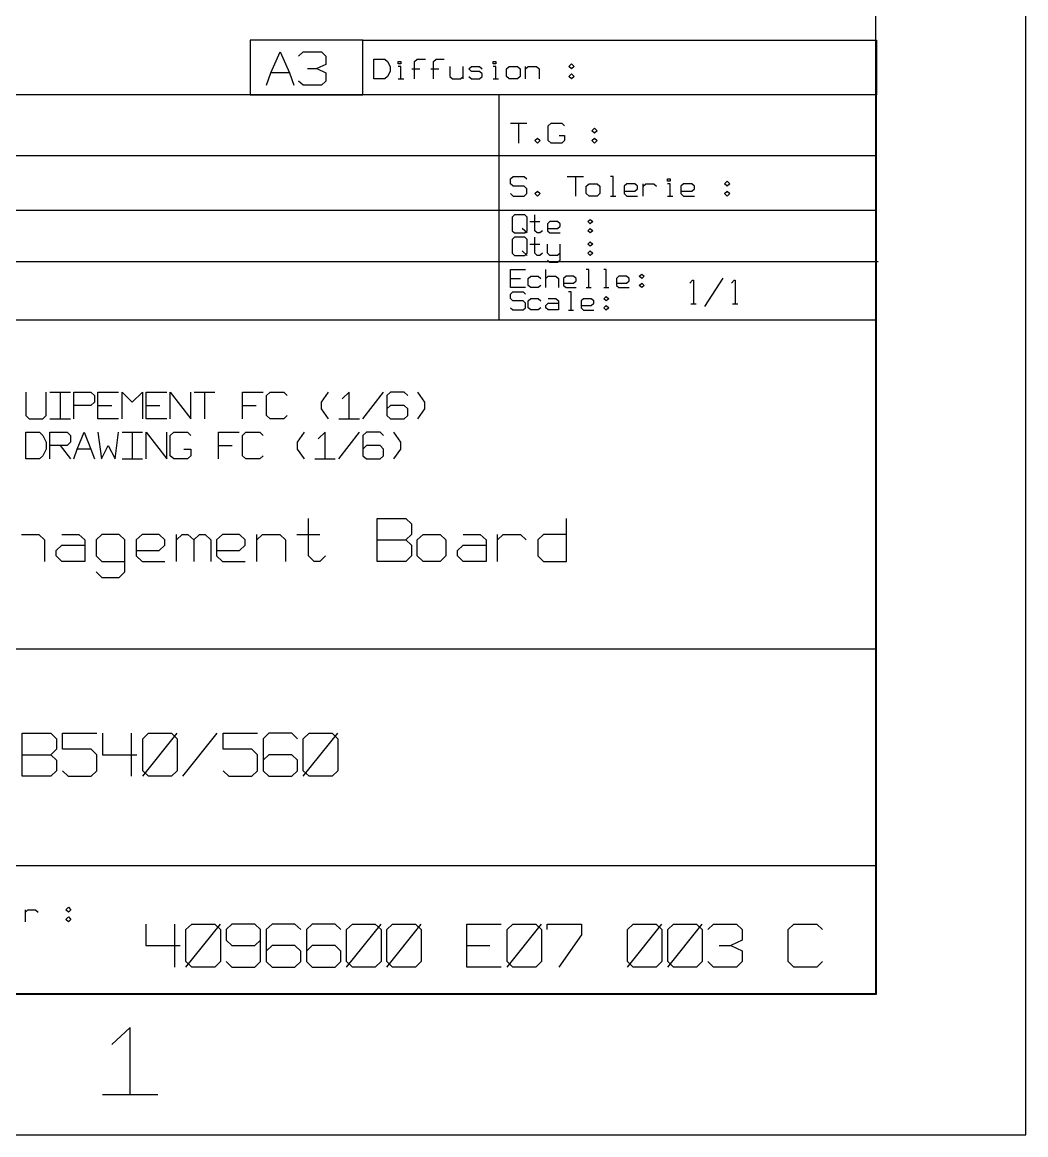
# Model space of a CAD drawing. Extents: x -228 to 961, y -124 to 716.
# Drawn here: x 783.7 to 960.5, y -124.5 to 71.5 of the extents above; entities that cross this region are included whole.
import ezdxf

# ---------------------------------------------------------------- set-up
doc = ezdxf.new("R2010")
doc.units = 0
doc.layers.add('1', color=1, linetype='CONTINUOUS')

msp = doc.modelspace()

# ---------------------------------------------------------------- linework, layer by layer
at = {"layer": '1'}
for p, q in [((960.5, -124.5), (960.5, 715.8)), ((934.1, -99.61), (934.1, 289.19)), ((843.67, 68.35), (823.87, 68.35)), ((823.87, 68.35), (823.87, 58.73)), ((843.67, 58.73), (843.67, 68.35)), ((843.67, 58.73), (843.67, 68.35)), ((843.67, 68.35), (934.22, 68.35)), ((934.22, 68.35), (934.22, 58.73)), ((827.5, 62.63), (829.12, 66.33)), ((829.12, 66.33), (830.75, 62.63)), ((832.35, 65.58), (833.17, 66.33)), ((833.17, 66.33), (836.4, 66.33)), ((836.4, 66.33), (837.2, 65.58)), ((837.2, 65.58), (837.2, 64.1)), ((845.65, 61.55), (845.65, 65.05)), ((845.65, 65.05), (847.57, 65.05)), ((847.57, 65.05), (848.05, 64.6)), ((852.82, 64.6), (853.3, 65.05)), ((853.3, 65.05), (854.72, 65.05)), ((856.15, 64.6), (856.62, 65.05)), ((856.62, 65.05), (858.05, 65.05)), ((833.97, 63.38), (835.6, 63.38)), ((837.2, 64.1), (835.6, 63.38)), ((835.6, 63.38), (837.2, 62.63)), ((848.05, 64.6), (848.52, 63.73)), ((848.52, 62.85), (848.05, 62)), ((848.52, 63.73), (848.52, 62.85)), ((849.95, 64.18), (849.95, 64.6)), ((849.95, 64.6), (850.42, 64.6)), ((850.42, 64.18), (849.95, 64.18)), ((850.42, 63.73), (849.95, 63.73)), ((850.42, 64.6), (850.42, 64.18)), ((850.42, 61.55), (850.42, 63.73)), ((852.32, 63.3), (853.77, 63.3)), ((852.82, 61.55), (852.82, 64.6)), ((855.67, 63.3), (857.1, 63.3)), ((856.15, 61.55), (856.15, 64.6)), ((859.02, 63.73), (859.02, 62)), ((861.4, 61.55), (861.4, 63.73)), ((862.35, 63.3), (862.82, 63.73)), ((862.82, 62.85), (862.35, 63.3)), ((862.82, 63.73), (864.25, 63.73)), ((864.25, 62.85), (862.82, 62.85)), ((864.25, 63.73), (864.75, 63.3)), ((864.75, 62.43), (864.25, 62.85)), ((866.65, 64.18), (866.65, 64.6)), ((866.65, 64.6), (867.12, 64.6)), ((867.12, 64.18), (866.65, 64.18)), ((867.12, 63.73), (866.65, 63.73)), ((867.12, 64.6), (867.12, 64.18)), ((867.12, 61.55), (867.12, 63.73)), ((869.02, 63.3), (869.5, 63.73)), ((869.02, 62), (869.02, 63.3)), ((869.5, 63.73), (870.95, 63.73)), ((870.95, 63.73), (871.42, 63.3)), ((871.42, 63.3), (871.42, 62)), ((872.37, 61.55), (872.37, 63.73)), ((872.37, 63.3), (872.85, 63.73)), ((872.85, 63.73), (874.27, 63.73)), ((874.27, 63.73), (874.75, 63.3)), ((874.75, 63.3), (874.75, 61.55)), ((880, 63.73), (880.47, 64.18)), ((880.47, 63.3), (880, 63.73)), ((880.47, 64.18), (880.95, 63.73)), ((880.95, 63.73), (880.47, 63.3)), ((826.7, 60.43), (827.5, 62.63)), ((830.75, 62.63), (827.5, 62.63)), ((830.75, 62.63), (831.55, 60.43)), ((833.17, 60.43), (832.35, 61.15)), ((837.2, 61.15), (836.4, 60.43)), ((837.2, 62.63), (837.2, 61.15)), ((847.57, 61.55), (845.65, 61.55)), ((848.05, 62), (847.57, 61.55)), ((849.95, 61.55), (850.9, 61.55)), ((859.02, 62), (859.5, 61.55)), ((859.5, 61.55), (860.92, 61.55)), ((860.92, 61.55), (861.4, 62)), ((862.35, 62), (862.82, 61.55)), ((862.82, 61.55), (864.25, 61.55)), ((864.25, 61.55), (864.75, 62)), ((864.75, 62), (864.75, 62.43)), ((866.65, 61.55), (867.6, 61.55)), ((869.5, 61.55), (869.02, 62)), ((870.95, 61.55), (869.5, 61.55)), ((871.42, 62), (870.95, 61.55)), ((880, 62), (880.47, 62.43)), ((880.47, 61.55), (880, 62)), ((880.47, 62.43), (880.95, 62)), ((880.95, 62), (880.47, 61.55)), ((836.4, 60.43), (833.17, 60.43)), ((934.22, 58.72), (388.17, 58.72)), ((823.87, 58.73), (843.67, 58.73)), ((867.72, 19.13), (867.72, 58.73)), ((934.22, -99.71), (934.22, 58.72)), ((869.7, 53.73), (872.57, 53.73)), ((871.15, 53.73), (871.15, 50.25)), ((876.37, 53.28), (876.87, 53.73)), ((876.37, 50.68), (876.37, 53.28)), ((876.87, 53.73), (878.77, 53.73)), ((878.77, 53.73), (879.25, 53.28)), ((874, 50.68), (874.47, 51.1)), ((874.47, 51.1), (874.95, 50.68)), ((878.3, 51.55), (879.25, 51.55)), ((879.25, 51.55), (879.25, 50.68)), ((884.02, 52.42), (884.5, 52.85)), ((884.5, 51.97), (884.02, 52.42)), ((884.02, 50.67), (884.5, 51.1)), ((884.5, 52.85), (884.97, 52.42)), ((884.97, 52.42), (884.5, 51.97)), ((884.5, 51.1), (884.97, 50.67)), ((874.47, 50.25), (874, 50.68)), ((874.95, 50.68), (874.47, 50.25)), ((876.87, 50.25), (876.37, 50.68)), ((878.77, 50.25), (876.87, 50.25)), ((879.25, 50.68), (878.77, 50.25)), ((884.5, 50.25), (884.02, 50.67)), ((884.97, 50.67), (884.5, 50.25)), ((934.22, 47.98), (388.17, 47.98)), ((869.7, 43.95), (870.17, 44.37)), ((869.7, 43.07), (869.7, 43.95)), ((870.17, 44.37), (872.1, 44.37)), ((872.1, 44.37), (872.57, 43.95)), ((879.72, 44.37), (882.57, 44.37)), ((881.15, 44.37), (881.15, 40.9)), ((887.82, 44.37), (887.35, 44.37)), ((887.82, 40.9), (887.82, 44.37)), ((897.37, 43.52), (897.37, 43.95)), ((897.37, 43.95), (897.85, 43.95)), ((897.85, 43.52), (897.37, 43.52)), ((897.85, 43.95), (897.85, 43.52)), ((907.4, 43.07), (907.87, 43.52)), ((907.87, 43.52), (908.35, 43.07)), ((870.17, 42.65), (869.7, 43.07)), ((869.7, 41.35), (870.17, 40.9)), ((872.1, 42.65), (870.17, 42.65)), ((872.57, 42.2), (872.1, 42.65)), ((872.1, 40.9), (872.57, 41.35)), ((872.57, 41.35), (872.57, 42.2)), ((874, 41.35), (874.47, 41.77)), ((874.47, 40.9), (874, 41.35)), ((874.47, 41.77), (874.95, 41.35)), ((874.95, 41.35), (874.47, 40.9)), ((883.07, 42.65), (883.55, 43.07)), ((883.07, 41.35), (883.07, 42.65)), ((883.55, 40.9), (883.07, 41.35)), ((883.55, 43.07), (884.97, 43.07)), ((884.97, 43.07), (885.45, 42.65)), ((885.45, 41.35), (884.97, 40.9)), ((885.45, 42.65), (885.45, 41.35)), ((890.22, 43.07), (889.75, 42.65)), ((889.75, 42.65), (889.75, 41.35)), ((889.75, 41.77), (891.65, 41.77)), ((889.75, 41.35), (890.22, 40.9)), ((891.65, 43.07), (890.22, 43.07)), ((892.12, 42.65), (891.65, 43.07)), ((891.65, 41.77), (892.12, 42.2)), ((892.12, 42.2), (892.12, 42.65)), ((893.07, 40.9), (893.07, 43.07)), ((893.07, 42.65), (893.55, 43.07)), ((893.55, 43.07), (895, 43.07)), ((895, 43.07), (895.47, 42.65)), ((897.85, 43.07), (897.37, 43.07)), ((897.85, 40.9), (897.85, 43.07)), ((900.22, 43.07), (899.75, 42.65)), ((899.75, 42.65), (899.75, 41.35)), ((899.75, 41.77), (901.67, 41.77)), ((899.75, 41.35), (900.22, 40.9)), ((901.67, 43.07), (900.22, 43.07)), ((902.15, 42.65), (901.67, 43.07)), ((901.67, 41.77), (902.15, 42.2)), ((902.15, 42.2), (902.15, 42.65)), ((907.87, 42.65), (907.4, 43.07)), ((907.4, 41.35), (907.87, 41.77)), ((907.87, 40.9), (907.4, 41.35)), ((908.35, 43.07), (907.87, 42.65)), ((907.87, 41.77), (908.35, 41.35)), ((908.35, 41.35), (907.87, 40.9)), ((870.17, 40.9), (872.1, 40.9)), ((884.97, 40.9), (883.55, 40.9)), ((887.35, 40.9), (888.3, 40.9)), ((890.22, 40.9), (892.12, 40.9)), ((897.37, 40.9), (898.32, 40.9)), ((900.22, 40.9), (902.15, 40.9)), ((934.22, 38.35), (388.17, 38.35)), ((870.43, 37.6), (870, 37.2)), ((872.23, 37.6), (870.43, 37.6)), ((872.65, 37.2), (872.23, 37.6)), ((874, 34.8), (874, 37.6)), ((870, 37.2), (870, 34.8)), ((872.65, 34.8), (872.65, 37.2)), ((873.1, 36.4), (874.88, 36.4)), ((876.65, 36.4), (876.23, 36)), ((876.23, 36), (876.23, 34.8)), ((878, 36.4), (876.65, 36.4)), ((878.45, 36), (878, 36.4)), ((878, 35.2), (878.45, 35.6)), ((878.45, 35.6), (878.45, 36)), ((883.33, 36.4), (883.78, 36.8)), ((883.78, 36), (883.33, 36.4)), ((883.78, 36.8), (884.23, 36.4)), ((884.23, 36.4), (883.78, 36)), ((870, 34.8), (870.43, 34.4)), ((870.43, 33.65), (870, 33.25)), ((870.43, 34.4), (872.23, 34.4)), ((872.23, 33.65), (870.43, 33.65)), ((872.65, 34.4), (871.78, 35.2)), ((872.23, 34.4), (872.65, 34.8)), ((872.65, 33.25), (872.23, 33.65)), ((874.43, 34.4), (874, 34.8)), ((874, 30.83), (874, 33.65)), ((874.88, 34.4), (874.43, 34.4)), ((875.33, 34.8), (874.88, 34.4)), ((876.23, 35.2), (878, 35.2)), ((876.23, 34.8), (876.65, 34.4)), ((876.65, 34.4), (878.45, 34.4)), ((883.33, 34.8), (883.78, 35.2)), ((883.78, 34.4), (883.33, 34.8)), ((883.78, 35.2), (884.23, 34.8)), ((884.23, 34.8), (883.78, 34.4)), ((870, 33.25), (870, 30.83)), ((872.65, 30.83), (872.65, 33.25)), ((873.1, 32.45), (874.88, 32.45)), ((876.23, 30.83), (876.23, 32.45)), ((878.45, 29.63), (878.45, 32.45)), ((883.33, 32.45), (883.78, 32.85)), ((883.78, 32.05), (883.33, 32.45)), ((883.78, 32.85), (884.23, 32.45)), ((884.23, 32.45), (883.78, 32.05)), ((870, 30.83), (870.43, 30.43)), ((870.43, 30.43), (872.23, 30.43)), ((872.65, 30.43), (871.78, 31.23)), ((872.23, 30.43), (872.65, 30.83)), ((874.43, 30.43), (874, 30.83)), ((874.88, 30.43), (874.43, 30.43)), ((875.33, 30.83), (874.88, 30.43)), ((876.65, 30.43), (876.23, 30.83)), ((876.23, 29.63), (876.65, 29.23)), ((878, 30.43), (876.65, 30.43)), ((878.45, 30.83), (878, 30.43)), ((878, 29.23), (878.45, 29.63)), ((883.33, 30.83), (883.78, 31.23)), ((883.78, 30.43), (883.33, 30.83)), ((883.78, 31.23), (884.23, 30.83)), ((884.23, 30.83), (883.78, 30.43)), ((934.5, 29.3), (388.45, 29.3)), ((869.7, 24.77), (869.7, 27.98)), ((869.7, 27.98), (872.38, 27.98)), ((875.93, 24.77), (875.93, 27.98)), ((876.65, 29.23), (878, 29.23)), ((883.5, 27.97), (883.05, 27.97)), ((883.5, 24.77), (883.5, 27.97)), ((886.6, 27.97), (886.15, 27.97)), ((886.6, 24.77), (886.6, 27.97)), ((869.7, 26.38), (871.48, 26.38)), ((872.83, 26.38), (873.28, 26.77)), ((872.83, 25.17), (872.83, 26.38)), ((873.28, 26.77), (874.6, 26.77)), ((874.6, 26.77), (875.05, 26.38)), ((875.93, 26.38), (876.38, 26.77)), ((876.38, 26.77), (877.7, 26.77)), ((877.7, 26.77), (878.15, 26.38)), ((878.15, 26.38), (878.15, 24.77)), ((879.5, 26.77), (879.05, 26.37)), ((879.05, 26.37), (879.05, 25.17)), ((879.05, 25.57), (880.83, 25.57)), ((880.83, 26.77), (879.5, 26.77)), ((881.28, 26.37), (880.83, 26.77)), ((880.83, 25.57), (881.28, 25.97)), ((881.28, 25.97), (881.28, 26.37)), ((888.83, 26.77), (888.38, 26.37)), ((888.38, 26.37), (888.38, 25.17)), ((888.38, 25.57), (890.15, 25.57)), ((890.15, 26.77), (888.83, 26.77)), ((890.6, 26.37), (890.15, 26.77)), ((890.15, 25.57), (890.6, 25.97)), ((890.6, 25.97), (890.6, 26.37)), ((892.38, 26.77), (892.83, 27.17)), ((892.83, 26.37), (892.38, 26.77)), ((892.38, 25.17), (892.83, 25.57)), ((892.83, 27.17), (893.28, 26.77)), ((893.28, 26.77), (892.83, 26.37)), ((892.83, 25.57), (893.28, 25.17)), ((901.32, 25.54), (901.8, 26.07)), ((901.8, 26.07), (901.95, 26.07)), ((901.95, 26.07), (901.95, 21.92)), ((903.97, 21.47), (907.2, 26.42)), ((908.67, 25.54), (909.15, 26.07)), ((909.15, 26.07), (909.32, 26.07)), ((909.32, 26.07), (909.32, 21.92)), ((872.38, 24.77), (869.7, 24.77)), ((869.7, 23.62), (870.15, 24.02)), ((869.7, 22.83), (869.7, 23.62)), ((870.15, 24.02), (871.93, 24.02)), ((871.93, 24.02), (872.38, 23.62)), ((873.28, 24.77), (872.83, 25.17)), ((874.6, 24.77), (873.28, 24.77)), ((875.05, 25.17), (874.6, 24.77)), ((879.05, 25.17), (879.5, 24.77)), ((879.5, 24.77), (881.28, 24.77)), ((880.38, 24.02), (879.93, 24.02)), ((880.38, 20.82), (880.38, 24.02)), ((883.05, 24.77), (883.93, 24.77)), ((886.15, 24.77), (887.05, 24.77)), ((888.38, 25.17), (888.83, 24.77)), ((888.83, 24.77), (890.6, 24.77)), ((892.83, 24.77), (892.38, 25.17)), ((893.28, 25.17), (892.83, 24.77)), ((870.15, 22.43), (869.7, 22.83)), ((871.93, 22.43), (870.15, 22.43)), ((872.38, 22.03), (871.93, 22.43)), ((872.38, 21.23), (872.38, 22.03)), ((872.83, 22.43), (873.28, 22.83)), ((872.83, 21.23), (872.83, 22.43)), ((873.28, 22.83), (874.6, 22.83)), ((874.6, 22.83), (875.05, 22.43)), ((875.93, 21.62), (876.38, 22.02)), ((875.93, 21.23), (875.93, 21.62)), ((876.38, 22.83), (877.7, 22.83)), ((876.38, 22.02), (878.15, 22.02)), ((877.7, 22.83), (878.15, 22.43)), ((878.15, 22.43), (878.15, 20.83)), ((882.6, 22.82), (882.15, 22.42)), ((882.15, 22.42), (882.15, 21.22)), ((882.15, 21.62), (883.93, 21.62)), ((883.93, 22.82), (882.6, 22.82)), ((884.38, 22.42), (883.93, 22.82)), ((883.93, 21.62), (884.38, 22.02)), ((884.38, 22.02), (884.38, 22.42)), ((886.15, 22.82), (886.6, 23.22)), ((886.6, 22.42), (886.15, 22.82)), ((886.15, 21.22), (886.6, 21.62)), ((886.6, 23.22), (887.05, 22.82)), ((887.05, 22.82), (886.6, 22.42)), ((886.6, 21.62), (887.05, 21.22)), ((901.5, 21.92), (902.42, 21.92)), ((908.85, 21.92), (909.77, 21.92)), ((869.7, 21.23), (870.15, 20.83)), ((870.15, 20.83), (871.93, 20.83)), ((871.93, 20.83), (872.38, 21.23)), ((873.28, 20.83), (872.83, 21.23)), ((874.6, 20.83), (873.28, 20.83)), ((875.05, 21.23), (874.6, 20.83)), ((876.38, 20.83), (875.93, 21.23)), ((878.15, 20.83), (876.38, 20.83)), ((879.93, 20.82), (880.83, 20.82)), ((882.15, 21.22), (882.6, 20.82)), ((882.6, 20.82), (884.38, 20.82)), ((886.6, 20.82), (886.15, 21.22)), ((887.05, 21.22), (886.6, 20.82)), ((671.1, 19.12), (934.22, 19.12)), ((784.3, 6.35), (784.3, 2.23)), ((787.93, 2.23), (787.93, 6.35)), ((788.53, 6.35), (792.18, 6.35)), ((790.35, 6.35), (790.35, 1.65)), ((792.78, 1.65), (792.78, 6.35)), ((792.78, 6.35), (795.8, 6.35)), ((795.8, 6.35), (796.43, 5.78)), ((797.03, 1.65), (797.03, 6.35)), ((797.03, 6.35), (800.65, 6.35)), ((801.28, 1.65), (801.28, 6.35)), ((801.28, 6.35), (803.08, 4.58)), ((803.08, 4.58), (804.9, 6.35)), ((804.9, 6.35), (804.9, 1.65)), ((805.5, 1.65), (805.5, 6.35)), ((805.5, 6.35), (809.15, 6.35)), ((809.75, 1.65), (809.75, 6.35)), ((809.75, 6.35), (813.4, 1.65)), ((813.4, 1.65), (813.4, 6.35)), ((814, 6.35), (817.65, 6.35)), ((815.83, 6.35), (815.83, 1.65)), ((822.5, 1.65), (822.5, 6.35)), ((822.5, 6.35), (826.13, 6.35)), ((826.73, 5.78), (827.35, 6.35)), ((827.35, 6.35), (829.78, 6.35)), ((829.78, 6.35), (830.38, 5.78)), ((836.43, 4.58), (837.65, 6.35)), ((841.28, 6.35), (840.08, 5.18)), ((841.28, 1.65), (841.28, 6.35)), ((843.7, 1.65), (847.35, 6.35)), ((848.55, 6.35), (847.95, 5.78)), ((850.98, 6.35), (848.55, 6.35)), ((851.6, 5.78), (850.98, 6.35)), ((854.63, 4.58), (853.4, 6.35)), ((795.8, 4), (792.78, 4)), ((796.43, 4.58), (795.8, 4)), ((796.43, 5.78), (796.43, 4.58)), ((797.03, 4), (799.45, 4)), ((805.5, 4), (807.93, 4)), ((822.5, 4), (824.93, 4)), ((826.73, 2.23), (826.73, 5.78)), ((836.43, 3.4), (836.43, 4.58)), ((847.95, 5.78), (847.95, 2.23)), ((848.55, 4), (847.95, 3.4)), ((850.98, 4), (848.55, 4)), ((851.6, 3.4), (850.98, 4)), ((854.63, 3.4), (854.63, 4.58)), ((784.3, 2.23), (784.9, 1.65)), ((787.33, 1.65), (787.93, 2.23)), ((827.35, 1.65), (826.73, 2.23)), ((830.38, 2.23), (829.78, 1.65)), ((837.65, 1.65), (836.43, 3.4)), ((847.95, 2.23), (848.55, 1.65)), ((850.98, 1.65), (851.6, 2.23)), ((851.6, 2.23), (851.6, 3.4)), ((853.4, 1.65), (854.63, 3.4)), ((784.9, 1.65), (787.33, 1.65)), ((788.53, 1.65), (792.18, 1.65)), ((800.65, 1.65), (797.03, 1.65)), ((809.15, 1.65), (805.5, 1.65)), ((829.78, 1.65), (827.35, 1.65)), ((839.48, 1.65), (843.1, 1.65)), ((848.55, 1.65), (850.98, 1.65)), ((784.3, -5.42), (784.3, -0.72)), ((784.3, -0.72), (786.73, -0.72)), ((786.73, -0.72), (787.33, -1.3)), ((787.33, -1.3), (787.93, -2.47)), ((788.53, -5.42), (788.53, -0.72)), ((788.53, -0.72), (791.58, -0.72)), ((791.58, -0.72), (792.18, -1.3)), ((792.18, -1.3), (792.18, -2.47)), ((793.38, -3.67), (794.6, -0.72)), ((794.6, -0.72), (795.8, -3.67)), ((797.03, -0.72), (797.63, -5.42)), ((800.05, -5.42), (800.65, -0.72)), ((801.28, -0.72), (804.9, -0.72)), ((803.08, -0.72), (803.08, -5.42)), ((805.5, -5.42), (805.5, -0.72)), ((805.5, -0.72), (809.15, -5.42)), ((809.15, -5.42), (809.15, -0.72)), ((809.75, -1.3), (810.38, -0.72)), ((809.75, -4.85), (809.75, -1.3)), ((810.38, -0.72), (812.8, -0.72)), ((812.8, -0.72), (813.4, -1.3)), ((818.25, -5.42), (818.25, -0.72)), ((818.25, -0.72), (821.88, -0.72)), ((822.5, -1.3), (823.1, -0.72)), ((822.5, -4.85), (822.5, -1.3)), ((823.1, -0.72), (825.53, -0.72)), ((825.53, -0.72), (826.13, -1.3)), ((832.2, -2.47), (833.4, -0.72)), ((837.05, -0.72), (835.83, -1.9)), ((837.05, -5.42), (837.05, -0.72)), ((839.48, -5.42), (843.1, -0.72)), ((844.33, -0.72), (843.7, -1.3)), ((843.7, -1.3), (843.7, -4.85)), ((846.75, -0.72), (844.33, -0.72)), ((847.35, -1.3), (846.75, -0.72)), ((850.38, -2.47), (849.18, -0.72)), ((787.93, -3.67), (787.33, -4.85)), ((787.93, -2.47), (787.93, -3.67)), ((791.58, -3.07), (788.53, -3.07)), ((790.35, -3.07), (792.18, -5.42)), ((792.18, -2.47), (791.58, -3.07)), ((792.78, -5.42), (793.38, -3.67)), ((795.8, -3.67), (793.38, -3.67)), ((795.8, -3.67), (796.43, -5.42)), ((797.63, -5.42), (798.85, -3.07)), ((798.85, -3.07), (800.05, -5.42)), ((812.18, -3.67), (813.4, -3.67)), ((813.4, -3.67), (813.4, -4.85)), ((818.25, -3.07), (820.68, -3.07)), ((832.2, -3.67), (832.2, -2.47)), ((833.4, -5.42), (832.2, -3.67)), ((844.33, -3.07), (843.7, -3.67)), ((846.75, -3.07), (844.33, -3.07)), ((847.35, -3.67), (846.75, -3.07)), ((847.35, -4.85), (847.35, -3.67)), ((849.18, -5.42), (850.38, -3.67)), ((850.38, -3.67), (850.38, -2.47)), ((786.73, -5.42), (784.3, -5.42)), ((787.33, -4.85), (786.73, -5.42)), ((801.28, -5.42), (804.9, -5.42)), ((810.38, -5.42), (809.75, -4.85)), ((812.8, -5.42), (810.38, -5.42)), ((813.4, -4.85), (812.8, -5.42)), ((823.1, -5.42), (822.5, -4.85)), ((825.53, -5.42), (823.1, -5.42)), ((826.13, -4.85), (825.53, -5.42)), ((835.23, -5.42), (838.85, -5.42)), ((843.7, -4.85), (844.33, -5.42)), ((844.33, -5.42), (846.75, -5.42)), ((846.75, -5.42), (847.35, -4.85)), ((834.1, -22.51), (834.1, -15.91)), ((846.22, -23.46), (846.22, -15.91)), ((846.22, -15.91), (851.27, -15.91)), ((851.27, -15.91), (852.27, -16.86)), ((852.27, -16.86), (852.27, -18.73)), ((879.57, -23.46), (879.57, -15.91)), ((783.57, -18.73), (786.6, -18.73)), ((786.6, -18.73), (787.62, -19.68)), ((790.65, -18.73), (793.67, -18.73)), ((793.67, -18.73), (794.7, -19.68)), ((797.72, -18.73), (796.7, -19.68)), ((800.75, -18.73), (797.72, -18.73)), ((801.77, -19.68), (800.75, -18.73)), ((804.8, -18.73), (803.77, -19.68)), ((807.82, -18.73), (804.8, -18.73)), ((808.82, -19.68), (807.82, -18.73)), ((810.85, -23.46), (810.85, -18.73)), ((810.85, -19.68), (811.87, -18.73)), ((811.87, -18.73), (812.87, -18.73)), ((812.87, -18.73), (813.9, -19.68)), ((813.9, -19.68), (814.9, -18.73)), ((814.9, -18.73), (815.9, -18.73)), ((815.9, -18.73), (816.92, -19.68)), ((818.95, -18.73), (817.92, -19.68)), ((821.97, -18.73), (818.95, -18.73)), ((822.97, -19.68), (821.97, -18.73)), ((825, -23.46), (825, -18.73)), ((825, -19.68), (826.02, -18.73)), ((826.02, -18.73), (829.05, -18.73)), ((829.05, -18.73), (830.05, -19.68)), ((832.07, -18.73), (836.12, -18.73)), ((852.27, -18.73), (851.27, -19.68)), ((853.3, -19.68), (854.3, -18.73)), ((854.3, -18.73), (857.32, -18.73)), ((857.32, -18.73), (858.35, -19.68)), ((861.37, -18.73), (864.4, -18.73)), ((864.4, -18.73), (865.42, -19.68)), ((867.45, -23.46), (867.45, -18.73)), ((867.45, -19.68), (868.45, -18.73)), ((868.45, -18.73), (871.47, -18.73)), ((871.47, -18.73), (872.5, -19.68)), ((875.52, -18.73), (874.52, -19.68)), ((879.57, -18.73), (875.52, -18.73)), ((787.62, -19.68), (787.62, -23.46)), ((789.65, -21.56), (790.65, -20.63)), ((789.65, -22.51), (789.65, -21.56)), ((790.65, -20.63), (794.7, -20.63)), ((794.7, -19.68), (794.7, -23.46)), ((796.7, -19.68), (796.7, -22.51)), ((801.77, -25.33), (801.77, -19.68)), ((803.77, -19.68), (803.77, -22.51)), ((803.77, -21.56), (807.82, -21.56)), ((807.82, -21.56), (808.82, -20.63)), ((808.82, -20.63), (808.82, -19.68)), ((813.9, -19.68), (813.9, -23.46)), ((816.92, -19.68), (816.92, -23.46)), ((817.92, -19.68), (817.92, -22.51)), ((817.92, -21.56), (821.97, -21.56)), ((821.97, -21.56), (822.97, -20.63)), ((822.97, -20.63), (822.97, -19.68)), ((830.05, -19.68), (830.05, -23.46)), ((846.22, -19.68), (851.27, -19.68)), ((851.27, -19.68), (852.27, -20.63)), ((852.27, -20.63), (852.27, -22.51)), ((853.3, -22.51), (853.3, -19.68)), ((858.35, -19.68), (858.35, -22.51)), ((860.37, -21.56), (861.37, -20.63)), ((860.37, -22.51), (860.37, -21.56)), ((861.37, -20.63), (865.42, -20.63)), ((865.42, -19.68), (865.42, -23.46)), ((874.52, -19.68), (874.52, -22.51)), ((790.65, -23.46), (789.65, -22.51)), ((794.7, -23.46), (790.65, -23.46)), ((796.7, -22.51), (797.72, -23.46)), ((797.72, -23.46), (801.77, -23.46)), ((803.77, -22.51), (804.8, -23.46)), ((804.8, -23.46), (808.82, -23.46)), ((817.92, -22.51), (818.95, -23.46)), ((818.95, -23.46), (822.97, -23.46)), ((835.1, -23.46), (834.1, -22.51)), ((836.12, -23.46), (835.1, -23.46)), ((837.12, -22.51), (836.12, -23.46)), ((851.27, -23.46), (846.22, -23.46)), ((852.27, -22.51), (851.27, -23.46)), ((854.3, -23.46), (853.3, -22.51)), ((857.32, -23.46), (854.3, -23.46)), ((858.35, -22.51), (857.32, -23.46)), ((861.37, -23.46), (860.37, -22.51)), ((865.42, -23.46), (861.37, -23.46)), ((874.52, -22.51), (875.52, -23.46)), ((875.52, -23.46), (879.57, -23.46)), ((796.7, -25.33), (797.72, -26.28)), ((800.75, -26.28), (801.77, -25.33)), ((797.72, -26.28), (800.75, -26.28)), ((671.1, -38.88), (934.22, -38.88)), ((783.7, -61.31), (783.7, -53.76)), ((783.7, -53.76), (788.75, -53.76)), ((788.75, -53.76), (789.75, -54.71)), ((789.75, -54.71), (789.75, -56.58)), ((790.77, -56.58), (790.77, -53.76)), ((790.77, -53.76), (796.82, -53.76)), ((797.85, -53.76), (797.85, -57.53)), ((802.9, -53.76), (802.9, -61.31)), ((804.92, -54.71), (805.92, -53.76)), ((804.92, -61.31), (810.97, -53.76)), ((804.92, -60.36), (804.92, -54.71)), ((805.92, -53.76), (809.97, -53.76)), ((809.97, -53.76), (810.97, -54.71)), ((810.97, -54.71), (810.97, -60.36)), ((812, -61.31), (818.05, -53.76)), ((819.07, -56.58), (819.07, -53.76)), ((819.07, -53.76), (825.12, -53.76)), ((827.15, -53.76), (826.15, -54.71)), ((826.15, -54.71), (826.15, -60.36)), ((831.2, -53.76), (827.15, -53.76)), ((832.2, -54.71), (831.2, -53.76)), ((833.2, -54.71), (834.22, -53.76)), ((833.2, -61.31), (839.27, -53.76)), ((833.2, -60.36), (833.2, -54.71)), ((834.22, -53.76), (838.27, -53.76)), ((838.27, -53.76), (839.27, -54.71)), ((839.27, -54.71), (839.27, -60.36)), ((789.75, -56.58), (788.75, -57.53)), ((795.82, -56.58), (790.77, -56.58)), ((796.82, -57.53), (795.82, -56.58)), ((824.12, -56.58), (819.07, -56.58)), ((825.12, -57.53), (824.12, -56.58)), ((783.7, -57.53), (788.75, -57.53)), ((788.75, -57.53), (789.75, -58.48)), ((789.75, -58.48), (789.75, -60.36)), ((796.82, -60.36), (796.82, -57.53)), ((797.85, -57.53), (803.9, -57.53)), ((825.12, -60.36), (825.12, -57.53)), ((827.15, -57.53), (826.15, -58.48)), ((831.2, -57.53), (827.15, -57.53)), ((832.2, -58.48), (831.2, -57.53)), ((832.2, -60.36), (832.2, -58.48)), ((789.75, -60.36), (788.75, -61.31)), ((790.77, -60.36), (791.77, -61.31)), ((795.82, -61.31), (796.82, -60.36)), ((805.92, -61.31), (804.92, -60.36)), ((810.97, -60.36), (809.97, -61.31)), ((819.07, -60.36), (820.07, -61.31)), ((824.12, -61.31), (825.12, -60.36)), ((826.15, -60.36), (827.15, -61.31)), ((831.2, -61.31), (832.2, -60.36)), ((834.22, -61.31), (833.2, -60.36)), ((839.27, -60.36), (838.27, -61.31)), ((788.75, -61.31), (783.7, -61.31)), ((791.77, -61.31), (795.82, -61.31)), ((809.97, -61.31), (805.92, -61.31)), ((820.07, -61.31), (824.12, -61.31)), ((827.15, -61.31), (831.2, -61.31)), ((838.27, -61.31), (834.22, -61.31)), ((388.17, -77.08), (934.22, -77.08)), ((784.27, -86.97), (784.27, -84.85)), ((784.27, -85.27), (784.7, -84.85)), ((784.7, -84.85), (786.05, -84.85)), ((786.05, -84.85), (786.5, -85.27)), ((791.37, -84.85), (791.82, -84.42)), ((791.82, -85.27), (791.37, -84.85)), ((791.37, -86.55), (791.82, -86.12)), ((791.82, -84.42), (792.27, -84.85)), ((792.27, -84.85), (791.82, -85.27)), ((791.82, -86.12), (792.27, -86.55)), ((791.82, -86.97), (791.37, -86.55)), ((792.27, -86.55), (791.82, -86.97)), ((805.48, -87.4), (805.48, -91.18)), ((810.53, -87.4), (810.53, -94.95)), ((812.53, -88.35), (813.55, -87.4)), ((812.53, -94.95), (818.6, -87.4)), ((813.55, -87.4), (817.6, -87.4)), ((817.6, -87.4), (818.6, -88.35)), ((820.63, -87.4), (819.6, -88.35)), ((824.68, -87.4), (820.63, -87.4)), ((825.68, -88.35), (824.68, -87.4)), ((827.7, -87.4), (826.68, -88.35)), ((831.73, -87.4), (827.7, -87.4)), ((832.75, -88.35), (831.73, -87.4)), ((834.78, -87.4), (833.75, -88.35)), ((838.8, -87.4), (834.78, -87.4)), ((839.83, -88.35), (838.8, -87.4)), ((840.83, -88.35), (841.85, -87.4)), ((840.83, -94.95), (846.9, -87.4)), ((841.85, -87.4), (845.88, -87.4)), ((845.88, -87.4), (846.9, -88.35)), ((847.9, -88.35), (848.93, -87.4)), ((847.9, -94.95), (853.98, -87.4)), ((848.93, -87.4), (852.95, -87.4)), ((852.95, -87.4), (853.98, -88.35)), ((862.05, -94.95), (862.05, -87.4)), ((862.05, -87.4), (868.1, -87.4)), ((869.13, -88.35), (870.13, -87.4)), ((869.13, -94.95), (875.18, -87.4)), ((870.13, -87.4), (874.18, -87.4)), ((874.18, -87.4), (875.18, -88.35)), ((876.2, -88.35), (876.2, -87.4)), ((876.2, -87.4), (882.25, -87.4)), ((882.25, -87.4), (882.25, -89.3)), ((890.35, -88.35), (891.35, -87.4)), ((890.35, -94.95), (896.4, -87.4)), ((891.35, -87.4), (895.4, -87.4)), ((895.4, -87.4), (896.4, -88.35)), ((897.43, -88.35), (898.43, -87.4)), ((897.43, -94.95), (903.48, -87.4)), ((898.43, -87.4), (902.48, -87.4)), ((902.48, -87.4), (903.48, -88.35)), ((904.5, -88.35), (905.5, -87.4)), ((905.5, -87.4), (909.55, -87.4)), ((909.55, -87.4), (910.55, -88.35)), ((918.63, -88.35), (919.65, -87.4)), ((919.65, -87.4), (923.68, -87.4)), ((923.68, -87.4), (924.7, -88.35)), ((812.53, -94), (812.53, -88.35)), ((818.6, -88.35), (818.6, -94)), ((819.6, -88.35), (819.6, -90.23)), ((825.68, -94), (825.68, -88.35)), ((826.68, -88.35), (826.68, -94)), ((833.75, -88.35), (833.75, -94)), ((840.83, -94), (840.83, -88.35)), ((846.9, -88.35), (846.9, -94)), ((847.9, -94), (847.9, -88.35)), ((853.98, -88.35), (853.98, -94)), ((869.13, -94), (869.13, -88.35)), ((875.18, -88.35), (875.18, -94)), ((882.25, -89.3), (878.23, -94.95)), ((890.35, -94), (890.35, -88.35)), ((896.4, -88.35), (896.4, -94)), ((897.43, -94), (897.43, -88.35)), ((903.48, -88.35), (903.48, -94)), ((910.55, -88.35), (910.55, -90.22)), ((918.63, -94), (918.63, -88.35)), ((805.48, -91.18), (811.53, -91.18)), ((819.6, -90.23), (820.63, -91.18)), ((820.63, -91.18), (824.68, -91.18)), ((824.68, -91.18), (825.68, -90.23)), ((827.7, -91.18), (826.68, -92.13)), ((831.73, -91.18), (827.7, -91.18)), ((832.75, -92.13), (831.73, -91.18)), ((832.75, -94), (832.75, -92.13)), ((834.78, -91.18), (833.75, -92.13)), ((838.8, -91.18), (834.78, -91.18)), ((839.83, -92.13), (838.8, -91.18)), ((839.83, -94), (839.83, -92.13)), ((862.05, -91.17), (866.1, -91.17)), ((906.5, -91.17), (908.53, -91.17)), ((910.55, -90.22), (908.53, -91.17)), ((908.53, -91.17), (910.55, -92.12)), ((910.55, -92.12), (910.55, -94)), ((813.55, -94.95), (812.53, -94)), ((818.6, -94), (817.6, -94.95)), ((819.6, -94), (820.63, -94.95)), ((824.68, -94.95), (825.68, -94)), ((826.68, -94), (827.7, -94.95)), ((831.73, -94.95), (832.75, -94)), ((833.75, -94), (834.78, -94.95)), ((838.8, -94.95), (839.83, -94)), ((841.85, -94.95), (840.83, -94)), ((846.9, -94), (845.88, -94.95)), ((848.93, -94.95), (847.9, -94)), ((853.98, -94), (852.95, -94.95)), ((870.13, -94.95), (869.13, -94)), ((875.18, -94), (874.18, -94.95)), ((891.35, -94.95), (890.35, -94)), ((896.4, -94), (895.4, -94.95)), ((898.43, -94.95), (897.43, -94)), ((903.48, -94), (902.48, -94.95)), ((905.5, -94.95), (904.5, -94)), ((910.55, -94), (909.55, -94.95)), ((919.65, -94.95), (918.63, -94)), ((924.7, -94), (923.68, -94.95)), ((817.6, -94.95), (813.55, -94.95)), ((820.63, -94.95), (824.68, -94.95)), ((827.7, -94.95), (831.73, -94.95)), ((834.78, -94.95), (838.8, -94.95)), ((845.88, -94.95), (841.85, -94.95)), ((852.95, -94.95), (848.93, -94.95)), ((868.1, -94.95), (862.05, -94.95)), ((874.18, -94.95), (870.13, -94.95)), ((895.4, -94.95), (891.35, -94.95)), ((902.48, -94.95), (898.43, -94.95)), ((909.55, -94.95), (905.5, -94.95)), ((923.68, -94.95), (919.65, -94.95)), ((-201.33, -99.61), (934.1, -99.61)), ((388.17, -99.71), (934.22, -99.71)), ((802.7, -105.63), (799.45, -108.58)), ((802.7, -117.43), (802.7, -105.63)), ((797.85, -117.43), (807.55, -117.43)), ((-227.75, -124.5), (960.5, -124.5))]:
    msp.add_line(p, q, dxfattribs=at)

doc.saveas('drawing.dxf')
